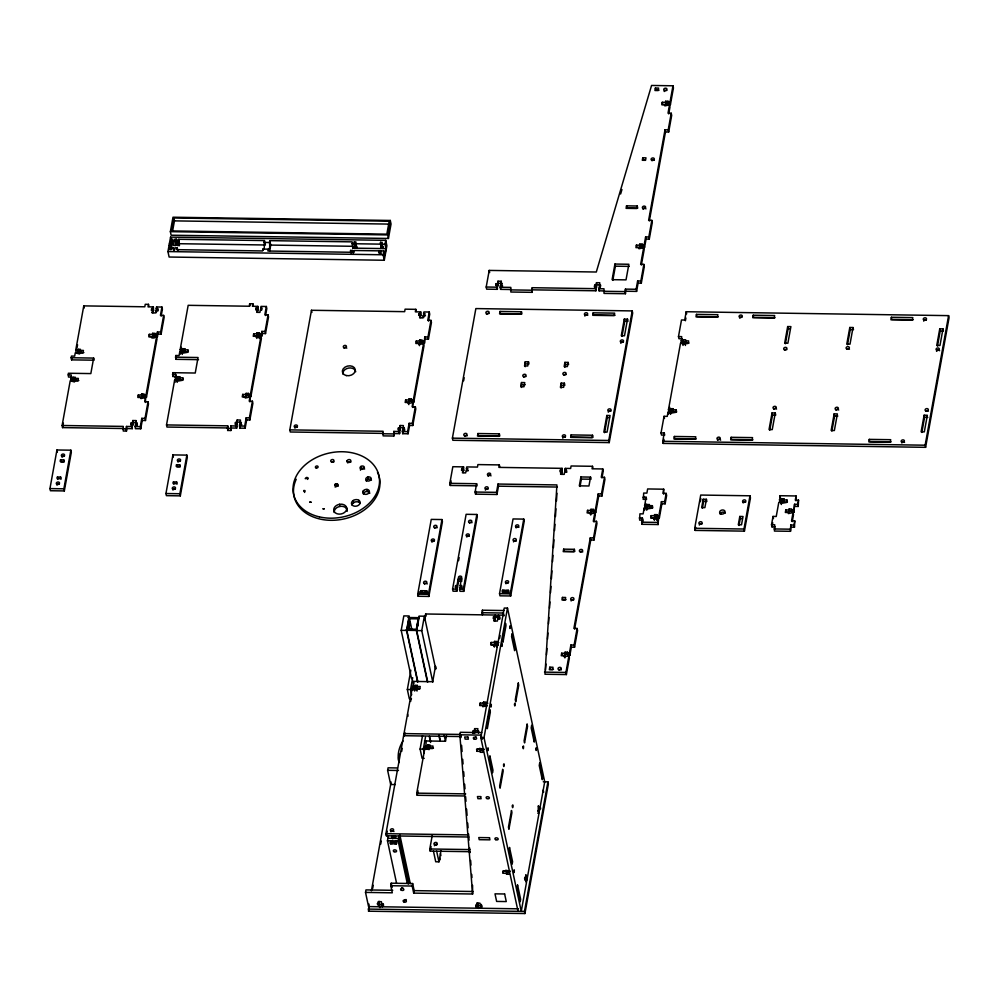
<?xml version="1.0" encoding="UTF-8"?>
<svg xmlns="http://www.w3.org/2000/svg" width="999" height="999" viewBox="0 0 999 999"><rect width="100%" height="100%" fill="white"/><g stroke="black" fill="none" stroke-linecap="round" stroke-linejoin="round"><path stroke-width="1.5" d="M334.253 512.475L334.265 511.188A6.556 4.895 -12.1 0 1 339.897 506.443A6.556 4.895 -12.1 0 1 346.703 508.866L347.128 510.089A6.556 4.895 -12.1 0 1 347.115 511.376M425.611 748.551L425.374 746.653L425.075 749.5M545.516 670.204L545.916 663.985M546.515 654.682L546.928 648.476M547.527 639.16L547.927 632.954M548.526 623.638L548.938 617.432M549.537 608.116L549.937 601.91M550.536 592.594L550.948 586.388M551.448 578.621L551.947 570.866M552.547 561.55L552.959 555.344M553.458 547.577L553.958 539.822M554.557 530.506L554.969 524.3M555.469 516.545L555.968 508.778M556.468 501.023L556.98 493.256M412.762 689.772L412.612 687.1L412.3 689.947M71.716 377.098L68.494 377.048L68.344 373.251L90.834 373.589L93.644 358.079L71.154 357.742L71.453 356.081L74.663 356.131L75.262 352.809L79.57 353.958L79.77 352.872L82.979 352.922L83.429 350.437L80.22 350.387L80.407 349.3L78.059 349.275L78.322 352.472L76.174 352.447L75.712 350.312L83.766 305.881L144.805 306.793L145.255 304.308L148.476 304.345L148.926 306.481M93.644 358.079L94.093 360.202L71.603 359.877L71.903 358.216M49.95 488.598L56.943 449.987L70.867 450.187L71.316 452.322L64.323 490.934L50.412 490.734L49.95 488.598L63.874 488.811L64.323 490.934M123.714 428.521L62.562 427.609L62.113 425.487L70.205 380.781L74.5 381.93L74.7 380.844L77.91 380.894L78.359 378.409L75.15 378.359L75.35 377.272L72.989 377.235L73.252 380.444L71.104 380.419L71.254 374.962L68.044 374.912M62.562 427.609L63.374 423.139M71.104 380.419L71.516 378.196M77.01 347.852L77.56 344.78M73.252 380.444L72.989 377.235M78.322 352.472L78.059 349.275M57.418 476.998L57.118 478.658L60.327 478.708L60.639 477.047L57.418 476.998L57.88 479.12M60.527 459.827L60.227 461.488L63.436 461.538L63.749 459.865L60.527 459.827L60.989 461.95L64.198 462L63.749 459.865M78.821 380.532L75.612 380.482L75.799 379.408L73.451 379.37M83.879 352.56L80.669 352.51L80.869 351.436L78.509 351.398M63.874 488.811L70.867 450.187M126.935 428.571L132.28 428.646L131.831 426.523L126.473 426.448L126.486 431.056L123.264 431.019L123.264 426.398L62.113 425.487M148.476 304.345L148.027 306.843L153.371 306.918L153.534 310.714L152.135 310.689L151.686 308.566L153.072 308.579L153.534 310.714M126.486 431.056L126.473 426.448M151.686 308.566L151.349 310.389L152.747 310.414L153.197 312.537L151.811 312.512M131.069 423.014L131.531 425.137L132.805 425.162L132.355 423.039L131.069 423.014L130.744 424.837L132.13 424.862L132.28 428.646M131.831 426.523L132.13 424.862M132.355 423.039L132.805 420.542L136.014 420.591L136.026 425.212L136.014 420.591M152.747 310.414L152.298 312.899L155.507 312.949L155.956 310.464L157.355 310.477L157.68 308.654L156.294 308.629L156.593 306.968L161.938 307.055L162.4 309.178L161.151 316.096M153.072 308.579L153.371 306.918M132.805 425.162L132.805 420.542M138.299 394.98L138.749 397.103L141.958 397.152L141.508 395.017L138.299 394.98L137.837 397.465L141.059 397.515L140.859 398.589L145.554 397.577L145.504 402.472M149.276 334.34L149.725 336.476L152.934 336.513L152.485 334.39L149.276 334.34L148.814 336.838L152.035 336.888L151.836 337.962L154.196 337.999L154.383 336.913L156.531 336.95L156.98 339.073L146.466 397.215L144.318 397.19L144.056 393.981L141.708 393.943L141.508 395.017M142.245 420.467L145.467 420.517L145.005 418.394L141.796 418.344L142.245 420.467L140.747 428.771L135.389 428.696L135.24 424.912L136.626 424.925L136.963 423.101L135.564 423.077M170.367 231.668L172.989 217.22L390.284 220.454L391.046 224.001L388.436 238.461L171.129 235.215L170.367 231.668L387.674 234.915L388.436 238.461M152.485 334.39L152.685 333.316L155.032 333.341L155.295 336.551L157.442 336.588L157.43 331.968L160.652 332.018L161.101 334.141L157.892 334.091M157.68 308.654L158.142 310.776L156.743 310.764L156.593 306.968M173.814 217.982L171.466 230.931L386.838 234.153L389.185 221.191L173.814 217.982L174.438 220.879L172.615 230.956M169.068 245.379L170.567 237.125L385.726 240.334L386.888 245.791L384.278 260.252L169.118 257.03L167.944 251.573L169.068 245.379L170.454 245.492L171.266 239.173L172.877 239.198L173.489 245.454L175.637 245.492L175.012 239.236L176.623 239.248L177.248 242.208M141.958 397.152L141.708 393.943M152.934 336.513L152.685 333.316M170.142 245.404L169.38 249.55L170.991 249.575L171.328 247.752L173.464 247.789L174.101 250.737M171.141 249.538L172.215 243.606L171.266 239.173M140.747 428.771L140.285 426.648L141.796 418.344M145.554 397.577L144.805 401.735L148.014 401.785L148.476 403.908L145.467 420.517M146.466 397.215L146.004 395.092L156.531 336.95M157.442 336.588L157.43 331.968M161.938 307.055L160.439 315.359L163.649 315.409L164.111 317.532L161.101 334.141M173.464 247.789L173.139 249.613L174.738 249.638L175.075 247.814L177.21 247.839L177.847 250.799M175.637 245.492L175.012 239.236M179.708 243.719L265.384 244.992L264.435 240.572L178.759 239.285L179.383 245.542L177.235 245.517L176.623 239.248M145.005 418.394L148.014 401.785M160.652 332.018L163.649 315.409M177.21 247.839L176.885 249.663L262.562 250.949L262.899 249.076L268.256 249.163A4.371 0.849 -89.1 0 0 269.468 248.676A4.371 0.849 -89.1 0 0 269.455 242.52L269.792 240.647L352.147 241.87L352.772 248.139L354.92 248.164L354.295 241.908L355.906 241.933L356.518 248.189L381.156 248.564L380.532 242.295L382.142 242.32L382.754 248.576L385.976 248.626L384.752 255.357L383.803 250.924L380.594 250.874L380.257 252.71L378.658 252.685L378.983 250.849L354.358 250.487L354.021 252.31L352.41 252.285L352.747 250.462L350.599 250.424L350.274 252.26L267.919 251.024L268.256 249.163M179.383 245.542L178.759 239.285M179.758 376.71L179.558 377.797L182.78 377.847L183.229 379.97L180.02 379.92L179.758 376.71L177.397 376.673L177.66 379.882L175.524 379.857L176.124 376.536L172.914 376.486L172.752 372.689L195.242 373.027L198.052 357.517L175.562 357.18L175.861 355.519L179.071 355.569L179.683 352.247L181.818 352.285L182.28 354.408M172.914 376.486L172.752 372.689M198.514 359.652L176.024 359.315L175.861 355.519M231.343 428.009L236.701 428.084L236.239 425.961L230.881 425.886L230.894 430.507L227.685 430.457L228.134 427.959L166.97 427.048L166.521 424.925L174.613 380.219L176.761 380.244L177.21 382.38M175.524 379.857L175.662 374.4L172.452 374.35M184.827 348.738L184.628 349.825L187.837 349.875L188.299 351.998L185.077 351.948L184.827 348.738L182.467 348.713L182.73 351.91L180.582 351.885L180.132 349.762L188.174 305.319L249.226 306.231L249.675 303.746L252.884 303.796L253.334 305.919M180.582 351.885L181.418 347.29M176.761 380.244L176.561 381.331L182.33 380.332L182.78 377.847M177.66 379.882L177.397 376.673M181.818 352.285L181.618 353.359L187.387 352.36L187.837 349.875M182.73 351.91L182.467 348.713M165.946 493.531L172.939 454.907L186.863 455.119L187.312 457.242L180.32 495.866L166.408 495.654L165.946 493.531L179.87 493.743L180.32 495.866M173.414 481.918L173.114 483.578L176.336 483.628L176.636 481.968L173.414 481.918L173.876 484.053M176.523 464.747L176.224 466.408L179.445 466.458L179.745 464.797L176.523 464.747L176.985 466.883L180.195 466.92L179.745 464.797M179.87 493.743L186.863 455.119M227.685 430.457L227.672 425.836L166.521 424.925M230.894 430.507L230.881 425.886M252.884 303.796L252.435 306.281L257.792 306.368L257.942 310.152L256.556 310.127L256.094 308.004L257.492 308.029L257.942 310.152M263.936 249.35A4.371 0.849 -89.1 0 0 264.098 242.432L264.435 240.572M256.094 308.004L255.769 309.827L257.155 309.852L257.617 311.975M235.477 422.452L235.939 424.575L237.225 424.6L236.763 422.477L235.477 422.452L235.152 424.275L236.538 424.3L236.701 428.084M236.763 422.477L237.213 419.98L240.434 420.03L240.434 424.65L241.833 424.662M257.155 309.852L256.706 312.337L259.915 312.387L260.364 309.902L261.763 309.915L262.088 308.092L260.702 308.067L261.001 306.406L266.358 306.493L266.808 308.616L265.559 315.534M257.492 308.029L257.792 306.368M236.239 425.961L236.538 424.3M237.225 424.6L237.213 419.98M242.707 394.418L243.157 396.541L246.378 396.591L245.916 394.455L242.707 394.418L242.257 396.903L245.467 396.953L245.267 398.027L249.962 397.015L249.925 401.91M253.684 333.778L254.133 335.914L257.355 335.964L256.893 333.828L253.684 333.778L253.234 336.276L256.443 336.326L256.905 338.449M269.668 251.011L270.741 245.08L269.792 240.647M246.666 419.905L249.875 419.955L249.413 417.832L246.204 417.782L246.666 419.905L245.155 428.221L239.797 428.134L239.648 424.35L241.046 424.363L241.371 422.54L239.985 422.515M239.797 428.134L239.648 424.35M245.916 394.455L246.116 393.381L248.464 393.419L248.726 396.628L250.874 396.653L261.401 338.511L260.939 336.388L256.243 337.4L256.443 336.326M256.893 333.828L257.093 332.754L259.44 332.792L259.703 335.989L261.85 336.026L261.838 331.406L265.06 331.456L265.509 333.579L262.3 333.529M246.378 396.591L246.116 393.381M257.355 335.964L257.093 332.754M248.726 396.628L248.464 393.419M259.703 335.989L259.44 332.792M245.155 428.221L244.705 426.086L246.204 417.782M249.962 397.015L249.213 401.173L252.422 401.223L252.884 403.346L249.875 419.955M250.874 396.653L250.412 394.53L260.939 336.388M261.85 336.026L261.838 331.406M266.358 306.493L264.847 314.797L268.069 314.847L268.519 316.97L265.509 333.579M249.413 417.832L252.422 401.223M265.06 331.456L268.069 314.847M383.554 433.391L290.272 431.993L289.81 429.87L311.463 310.277L404.645 311.663L405.094 309.166L415.796 309.328L416.258 311.463M352.772 248.139L353.109 246.303L270.741 245.08M354.92 248.164L354.295 241.908M356.518 248.189L356.855 246.366L355.244 246.341M381.156 248.564L380.532 242.295M382.754 248.576L383.092 246.753L381.481 246.728M384.278 260.252L383.104 254.782L383.803 250.924M385.976 248.626L385.027 244.193L385.726 240.334M387.674 234.915L390.284 220.454M394.255 433.554L399.612 433.628L399.163 431.506L393.806 431.418L393.806 436.039L383.104 435.876L383.092 431.268L289.81 429.87M393.806 436.039L393.806 431.418M415.796 309.328L415.347 311.825L420.704 311.9L420.854 315.696L419.468 315.672L419.006 313.549L420.404 313.561L420.854 315.696M419.006 313.549L418.681 315.372L420.067 315.397L420.529 317.52M398.401 427.997L398.851 430.119L400.137 430.144L399.687 428.009L398.401 427.997L398.064 429.82L399.463 429.845L399.612 433.628M399.687 428.009L400.137 425.524L403.346 425.574L403.346 430.194L403.808 427.697M420.067 315.397L419.617 317.882L422.839 317.932L423.289 315.434L424.675 315.459L425.012 313.636L423.613 313.611L423.913 311.95L429.27 312.025L429.732 314.161L428.471 321.079M420.404 313.561L420.704 311.9M399.163 431.506L399.463 429.845M400.137 430.144L400.137 425.524M405.619 399.95L406.081 402.085L409.29 402.135L408.841 400L405.619 399.95L405.169 402.447L408.379 402.497L408.841 404.62M416.296 340.984L416.758 343.107L419.967 343.156L419.505 341.034L416.296 340.984L415.846 343.481L419.056 343.519L419.518 345.654M409.578 425.449L412.787 425.499L412.337 423.376L409.128 423.326L409.578 425.449L408.079 433.753L402.722 433.678L402.56 429.895L403.958 429.907L404.283 428.084L402.897 428.059M402.722 433.678L402.56 429.895M408.379 402.497L408.191 403.571L412.887 402.56L412.837 407.455M408.841 400L409.028 398.926L411.388 398.963L411.65 402.16L413.786 402.197L424.013 345.716L423.564 343.594L418.868 344.605L419.056 343.519M419.505 341.034L419.705 339.947L422.065 339.985L422.327 343.194L424.463 343.231L424.762 336.95L427.972 337L428.434 339.123L425.212 339.073M409.29 402.135L409.028 398.926M419.967 343.156L419.705 339.947M411.65 402.16L411.388 398.963M422.327 343.194L422.515 342.12L420.167 342.083M408.079 433.753L407.617 431.63L409.128 423.326M412.887 402.56L412.125 406.718L415.347 406.755L415.796 408.891L412.787 425.499M413.786 402.197L413.336 400.075L423.564 343.594M424.463 343.231L424.762 336.95M429.27 312.025L427.772 320.342L430.981 320.379L431.443 322.515L428.434 339.123M412.337 423.376L415.347 406.755M427.972 337L430.981 320.379M411.588 678.796L401.198 630.344L403.821 615.896L409.165 615.971L406.556 630.431L417.594 681.905M409.178 617.357L406.83 630.319L417.882 681.892M409.515 618.743L407.629 629.12L416.308 629.245L418.194 618.868L409.515 618.743L409.965 620.866L408.329 629.957M408.791 629.72L410.202 621.927L411.788 629.345M417.719 594.143L431.256 519.393L441.97 519.555L442.42 521.678L428.883 596.428L418.181 596.266L417.719 594.143L428.434 594.305L428.883 596.428M418.181 596.266L419.006 591.695M378.022 902.809L379.408 902.834L379.27 906.742L368.556 906.58L365.522 892.407L365.971 889.909L392.744 890.309M395.254 784.565L390.659 784.49L387.624 770.316L388.074 767.819L397.39 767.956M420.716 590.684L420.379 592.519L426.373 592.607L426.71 590.771L420.716 590.684L421.166 592.819L427.16 592.907L426.71 590.771M427.447 682.055L416.408 630.569L419.018 616.121L424.375 616.208L435.739 669.205M419.031 617.507L416.683 630.469L427.734 682.03M418.169 623.588L417.707 626.186L417.245 624.063M452.397 438.149L475.861 308.579L632.217 310.914L632.679 313.037L609.215 442.607L452.859 440.272L452.397 438.149L608.766 440.484L609.215 442.607M411.463 698.751L409.315 698.726L407.342 689.51L410.839 670.192M543.281 781.767L547.927 781.842L548.376 783.965L524.925 913.536L368.556 911.2L369.006 904.095M371.416 890.783L391.108 782.005M463.623 380.819L464.173 377.772M368.556 911.2L369.118 908.153M372.702 888.336L373.251 885.289M380.706 844.13L381.256 841.083M411.675 694.817L410.552 689.56L412.699 677.672M432.804 682.142L421.765 630.656L424.375 616.208M428.434 594.305L441.97 519.555M468.793 837.025L386.388 835.801L385.939 833.678L412.075 688.885L414.223 688.923L414.672 691.046M419.617 688.623L417.482 688.586L417.22 685.376L414.86 685.351L415.122 688.548L412.987 688.523L413.424 681.418L413.886 683.541M424.525 620.117L425.636 613.985L495.254 615.034L495.404 618.818L494.006 618.793L493.556 616.67L494.942 616.695L495.404 618.818M449.825 483.329L476.598 483.728L477.047 485.851L450.274 485.452L449.825 483.329L452.834 466.708L463.536 466.87L463.698 470.666L462.3 470.641L461.85 468.519L463.236 468.531L463.698 470.666M386.388 835.801L387.225 831.193M401.66 751.473L402.222 748.401M461.001 736.563L404.433 735.714L404.982 732.742M410.639 701.448L411.176 698.463M450.274 485.452L451.098 480.919M496.153 283.679L496.603 285.801L498.002 285.826L497.539 283.704L496.153 283.679L495.816 285.502L497.215 285.527L497.365 289.323L486.663 289.161L486.201 287.025L489.21 270.417L596.303 272.015L651.56 85.464L672.976 85.789L673.438 87.912L670.429 104.52L668.281 104.495L668.031 101.286L665.671 101.249L665.933 104.458L662.712 104.408L662.262 102.285L665.471 102.323M414.223 688.923L414.023 689.997L419.792 688.998L420.242 686.513L417.02 686.463L417.22 685.376M415.122 688.548L414.86 685.351M396.578 883.303L387.462 840.758L388.361 835.776M379.27 906.742L377.235 903.745L378.633 903.758L379.083 901.273M378.958 905.319L379.408 902.834M396.903 841.37L396.453 843.868L390.447 843.78L390.909 841.283M391.658 838.323L392.108 835.838L392.407 837.249M391.845 843.793L392.295 841.308M392.744 838.81L393.194 836.325M477.797 908.216L477.497 906.792L476.098 906.78L476.548 904.282L477.947 904.307L477.797 908.216L382.48 906.792L382.929 904.295M394.867 838.373L395.317 835.888L395.629 837.299M461.85 468.519L461.513 470.342L462.912 470.367L463.361 472.49M395.055 843.843L395.504 841.358M462.912 470.367L462.462 472.852L465.671 472.902L466.121 470.404L467.52 470.429L467.844 468.606L466.458 468.581L466.758 466.92L477.46 467.082L477.909 464.585L499.338 464.91L499.787 467.033M463.236 468.531L463.536 466.87M497.365 289.323L497.215 285.527M497.539 283.704L497.989 281.206L501.211 281.256L501.66 283.379M498.002 285.826L497.989 281.206M407.292 883.466L398.164 840.921L399.076 835.938L409.165 883.029M365.522 892.407L392.295 892.806L390.771 885.713L391.221 883.216L412.637 883.541L414.16 890.633L413.711 893.118L472.614 894.005L472.577 885.289M511.288 289.523L500.586 289.36L500.424 285.577L501.823 285.602L502.147 283.766L500.761 283.753L501.211 281.256M500.586 289.36L500.424 285.577M424.225 758.316L422.077 758.278L420.104 749.063L422.527 735.689M477.934 433.529L477.485 436.026L498.901 436.338L499.35 433.853L477.934 433.529L478.396 435.651L499.812 435.976L499.35 433.853M500.037 311.438L499.587 313.923L521.003 314.248L521.453 311.763L500.037 311.438L500.499 313.561L521.915 313.886L521.453 311.763M424.163 753.059L423.314 749.113L425.474 737.225M455.581 585.614L455.244 587.437L456.643 587.462L456.793 591.246L453.047 591.196L452.584 589.06L466.121 514.31L476.835 514.473L477.285 516.608L463.748 591.346L460.002 591.296L459.552 589.173L459.852 587.512L461.238 587.524L461.575 585.701L460.177 585.676L461.388 579.033L458.166 578.983L456.968 585.639L457.43 587.762L456.031 587.737L455.581 585.614L456.968 585.639M458.566 560.676L459.115 557.629M464.597 795.978L417.207 795.266L416.745 793.144L424.837 748.438L429.145 749.587L429.345 748.513L432.555 748.551L433.004 746.066L429.795 746.016L429.982 744.942L427.634 744.904L427.897 748.114L425.749 748.076L426.198 740.971M417.207 795.266L418.019 790.796M425.749 748.076L426.148 745.866M426.91 749.412L427.447 746.44M532.704 289.847L595.904 290.784L595.441 288.661L532.255 287.712L532.255 292.332L510.839 292.02L510.839 287.4L500.124 287.237M456.793 591.246L456.643 587.462M427.897 748.114L427.634 744.904M457.43 587.762L458.628 581.118L458.166 578.983M561.675 653.221L562.125 655.344L565.347 655.394L564.885 653.271L561.675 653.221L561.226 655.706L564.435 655.756L564.235 656.842L568.931 655.831L569.393 657.954L566.383 674.562L544.967 674.238L556.918 484.927L498.014 484.04L498.476 486.176L496.965 494.48L475.549 494.155L475.099 492.032L476.598 483.728M475.549 494.155L476.048 491.383M433.466 748.189L430.244 748.139L430.444 747.065L428.084 747.027M461.575 585.701L462.025 587.824L460.639 587.812L461.113 585.152M463.748 591.346L463.299 589.223L476.835 514.473M413.711 893.118L412.187 886.038L412.637 883.541M446.491 735.614L445.479 741.258L424.475 740.946M470.267 851.697L430.232 851.098L429.782 848.975L432.242 835.376M499.338 464.91L498.888 467.395L562.075 468.344L562.225 472.127L560.839 472.115L560.377 469.98L561.775 470.005L562.225 472.127M430.232 851.098L431.056 846.565M532.255 292.332L532.255 287.712M496.965 494.48L496.515 492.345L498.014 484.04M521.528 382.542L520.779 386.7L523.988 386.75L524.737 382.592L521.528 382.542L521.478 387.437M525.287 361.788L524.537 365.934L527.747 365.984L528.496 361.825L525.287 361.788L525.249 366.683M472.614 894.005L459.84 734.802L460.289 732.304L481.705 732.629M482.392 610.214L482.392 614.835L482.392 610.214L503.808 610.539M460.289 736.925L460.739 734.44L460.989 737.549M433.454 851.148L435.726 861.775L438.948 861.825L440.971 850.611M493.556 616.67L493.219 618.493L494.617 618.518L495.067 620.641L493.681 620.629M472.614 732.954L472.939 731.118L474.225 731.143L474.687 733.266L474.675 728.646L477.897 728.696L477.435 731.193L478.833 731.206L478.496 733.041M474.225 731.143L474.675 728.646M494.617 618.518L494.168 621.016L497.377 621.053L497.827 618.568L499.225 618.593L499.55 616.758L498.164 616.745L498.464 615.084L503.821 615.159M494.942 616.695L495.254 615.034M499.525 593.693L513.049 518.943L523.763 519.105L524.213 521.228L510.689 595.978L499.975 595.829L499.525 593.693L510.227 593.856L510.689 595.978M480.169 703.084L480.619 705.207L483.841 705.257L483.379 703.134L480.169 703.084L479.72 705.569L482.929 705.619L482.729 706.705L487.425 705.694M491.146 642.457L491.595 644.58L494.817 644.63L494.355 642.494L491.146 642.457L490.696 644.942L493.906 644.992L494.355 647.115M502.509 590.247L502.172 592.07L508.179 592.157L508.503 590.334L502.509 590.247L502.959 592.37L508.966 592.457L508.503 590.334M483.379 703.134L483.578 702.047L485.926 702.085L486.188 705.294L486.388 704.208L484.028 704.183L483.578 702.047M493.906 644.992L493.706 646.066L498.401 645.054M494.355 642.494L494.555 641.42L496.903 641.458L497.165 644.667L497.365 643.581L495.005 643.543L494.555 641.42M499.55 616.758L500.012 618.893L498.613 618.868L498.464 615.084M483.841 705.257L484.028 704.183M494.817 644.63L495.005 643.543M480.457 752.284L480.257 751.36L477.035 751.31L477.497 748.825L480.706 748.875L480.457 752.284L482.804 752.322L483.066 748.9M518.044 911.313L480.806 737.612L504.258 608.054L507.48 608.091L544.717 781.792L539.448 810.863L538.361 805.756L538.161 811.463L538.998 813.361L526.972 879.794L524.825 879.769M499.575 638.561L500.124 635.539M480.257 751.36L480.706 748.875M526.972 879.794L525.874 874.699L525.686 880.394L526.523 882.292L521.253 911.363L484.016 737.662L507.48 608.091M510.227 593.856L523.763 519.105M561.151 383.141L560.402 387.287L563.611 387.337L564.373 383.191L561.151 383.141L561.113 388.037M564.91 362.375L564.16 366.533L567.37 366.571L568.131 362.425L564.91 362.375L564.872 367.27M476.098 906.78L475.761 905.219L477.16 905.231L477.609 902.746M477.497 906.792L477.947 904.307M518.493 908.815L481.006 908.266L481.156 904.357M560.377 469.98L560.052 471.815L561.438 471.828L561.9 473.963L560.501 473.938M594.68 285.152L595.142 287.275L596.528 287.3L596.078 285.177L594.68 285.152L594.355 286.975L595.741 287L595.904 290.784M561.438 471.828L560.988 474.325L564.198 474.375L564.647 471.878L566.046 471.903L566.371 470.079L564.984 470.054L565.284 468.394L570.641 468.469L571.091 465.984L592.507 466.296L592.969 468.431M561.775 470.005L562.075 468.344M595.441 288.661L595.741 287M596.078 285.177L596.528 282.68L599.737 282.729L599.737 287.35M596.528 287.3L596.528 282.68M571.116 434.915L570.654 437.412L592.082 437.737L592.532 435.239L571.116 434.915L571.565 437.05L592.981 437.362L592.532 435.239M593.219 312.824L592.769 315.322L614.185 315.647L614.635 313.149L593.219 312.824L593.668 314.96L615.084 315.272M604.47 290.921L599.113 290.834L598.95 287.05L600.349 287.075L600.674 285.239L599.288 285.227M599.113 290.834L599.412 289.173M625.886 291.233L636.6 291.396L636.138 289.273L625.424 289.111L625.436 293.731L604.02 293.406L604.008 288.786L598.651 288.711M506.593 874.225L506.393 873.301L503.184 873.251L503.633 870.766L506.843 870.816L506.593 874.225L508.953 874.262L509.203 870.853L509.403 871.765L507.042 871.74M614.934 264.048L612.1 279.67L626.023 279.87L628.858 264.26L614.934 264.048L615.384 266.184L612.812 280.369M563.661 549.15L563.211 551.635L573.913 551.798L574.363 549.313L563.661 549.15L564.11 551.273L574.825 551.436L574.363 549.313M626.548 205.844L626.098 208.341L636.8 208.504L637.25 206.006L626.548 205.844L626.997 207.979L637.712 208.129L637.25 206.006M506.393 873.301L506.843 870.816M580.918 476.96L579.308 485.839L588.948 485.989L590.559 477.097L580.918 476.96L581.368 479.083L580.032 486.488M549.8 667.195L549.35 669.692L552.559 669.742L553.009 667.245L549.8 667.195L550.262 669.33L553.471 669.38M562.437 597.427L561.975 599.924L565.197 599.974L565.646 597.477L562.437 597.427L562.887 599.562L566.096 599.612M642.757 157.792L642.307 160.277L645.529 160.327L645.978 157.83L642.757 157.792L643.219 159.915L645.354 159.94M655.394 88.024L654.944 90.509L658.154 90.559L658.603 88.074L655.394 88.024L655.844 90.147L659.065 90.197M592.507 466.296L592.057 468.793L602.772 468.956L603.221 471.078L601.972 477.997M625.436 293.731L625.424 289.111M587.537 510.364L587.999 512.487L591.208 512.537L590.746 510.414L587.537 510.364L587.087 512.862L590.297 512.899L590.759 515.034M636.4 245.13L636.85 247.265L640.072 247.315L639.61 245.18L636.4 245.13L635.951 247.627L639.16 247.677L638.96 248.751L643.656 247.74L644.118 249.862L641.383 264.972M662.262 102.285L661.813 104.77L665.022 104.82L664.822 105.894L669.517 104.883L669.979 107.018L668.718 113.936M606.843 415.472L603.846 432.08L607.055 432.13L610.064 415.509L606.843 415.472L607.305 417.594L604.57 432.692M624.288 319.118L621.278 335.739L624.5 335.776L627.509 319.168L624.288 319.118L624.75 321.253L622.015 336.351M564.885 653.271L565.084 652.185L567.444 652.222L567.694 655.431L569.842 655.456L571.341 647.152L570.891 645.029L574.1 645.079L574.562 647.202L571.341 647.152M590.297 512.899L590.109 513.986L594.792 512.974L595.254 515.097L594.005 522.015M590.746 510.414L590.946 509.328L593.306 509.365L593.568 512.574L595.704 512.612L598.713 495.991L598.251 493.868L601.473 493.918L601.922 496.041L598.713 495.991M565.347 655.394L565.084 652.185M591.208 512.537L590.946 509.328M639.61 245.18L639.81 244.106L642.157 244.143L642.419 247.34L644.567 247.377L646.066 239.073L645.616 236.95L648.826 236.988L649.275 239.123L646.066 239.073M640.072 247.315L639.81 244.106M665.933 104.458L665.671 101.249M567.694 655.431L567.444 652.222M593.568 512.574L593.306 509.365M642.419 247.34L642.157 244.143M668.281 104.495L668.031 101.286M566.383 674.562L565.921 672.439L568.931 655.831M569.842 655.456L569.38 653.334L570.891 645.029M590.284 537.887L590.746 540.009L593.955 540.059L593.506 537.937L590.284 537.887L573.901 628.421L577.11 628.471L577.572 630.594L574.562 647.202M594.792 512.974L593.294 521.278L596.503 521.328L596.965 523.451L593.955 540.059M595.704 512.612L595.254 510.477L598.251 493.868M602.772 468.956L601.261 477.26L604.482 477.31L604.932 479.433L601.922 496.041M574.625 629.008L590.746 540.009M608.766 440.484L632.217 310.914M636.138 289.273L637.637 280.969L640.859 281.006L641.308 283.142L638.099 283.092L637.637 280.969M643.656 247.74L640.646 264.348L643.868 264.398L644.318 266.533L641.308 283.142M644.567 247.377L644.105 245.255L645.616 236.95M665.009 129.808L665.471 131.93L668.681 131.98L668.219 129.858L665.009 129.808L648.626 220.329L651.835 220.379L652.285 222.502L649.275 239.123M669.517 104.883L668.019 113.187L671.228 113.237L671.69 115.372L668.681 131.98M670.429 104.52L669.967 102.398L672.976 85.789M636.6 291.396L638.099 283.092M649.35 220.929L665.471 131.93M524.925 913.536L524.463 911.413L547.927 781.842M574.1 645.079L577.11 628.471M593.506 537.937L596.503 521.328M601.473 493.918L604.482 477.31M640.859 281.006L643.868 264.398M648.826 236.988L651.835 220.379M668.219 129.858L671.228 113.237M651.186 515.659L651.635 517.782L654.857 517.832L654.395 515.709L651.186 515.659L650.736 518.144L653.945 518.194L653.746 519.28L658.441 518.256L658.141 524.537L642.082 524.3L642.832 520.154L639.622 520.104L639.922 513.823L643.131 513.873L644.18 508.054L646.328 508.091L646.778 510.214M645.516 499.375L643.381 499.338L643.681 493.056L646.89 493.106L647.639 488.948L663.711 489.198L663.661 494.093M643.381 499.338L643.88 496.565M642.082 524.3L642.382 518.019L639.16 517.969M649.325 504.557L649.125 505.631L652.347 505.681L652.797 507.804L649.587 507.754L649.325 504.557L646.965 504.52L647.227 507.717L645.092 507.692L644.63 505.569L646.141 497.265L642.919 497.215M645.092 507.692L645.841 503.533M646.328 508.091L646.128 509.165L651.897 508.166L652.347 505.681M647.227 507.717L646.965 504.52M661.038 432.929L664.248 432.979L664.71 435.102L661.488 435.064L661.038 432.929L664.048 416.321L667.257 416.371L668.006 412.212L670.154 412.25L670.604 414.373M682.155 338.761L678.933 338.711L678.483 336.588L681.493 319.98L684.702 320.03L686.201 311.725L948.588 315.634L949.05 317.769L925.598 447.327L663.199 443.406L662.749 441.283L664.248 432.979M673.151 408.716L672.964 409.79L676.173 409.84L676.623 411.963L673.413 411.913L673.151 408.716L670.804 408.678L671.053 411.888L668.918 411.85L668.456 409.727L680.494 343.281L682.629 343.306L683.091 345.442M689.11 343.032L685.901 342.982L685.639 339.772L683.279 339.735L683.541 342.944L681.393 342.919L681.693 336.638L678.483 336.588M663.199 443.406L663.96 439.26M668.918 411.85L669.742 407.317M681.393 342.919L681.892 340.147M685.401 320.766L685.913 317.994M670.154 412.25L669.954 413.324L675.724 412.337L676.173 409.84M671.053 411.888L670.804 408.678M682.629 343.306L682.442 344.393L688.199 343.394L688.648 340.909L685.439 340.859M683.541 342.944L683.279 339.735M654.395 515.709L654.595 514.622L656.942 514.66L657.205 517.869L659.352 517.894L661.9 503.783L661.45 501.648L664.66 501.698L665.122 503.821L661.9 503.783M685.901 342.982L686.088 341.908L683.741 341.87M654.857 517.832L654.595 514.622M657.205 517.869L656.942 514.66M658.141 524.537L658.441 518.256M659.352 517.894L658.89 515.771L661.45 501.648M663.711 489.198L662.949 493.344L666.171 493.394L666.62 495.516L665.122 503.821M674.362 436.463L673.913 438.948L695.329 439.273L695.779 436.788L674.362 436.463L674.812 438.586L696.241 438.911M696.465 314.373L696.016 316.858L717.432 317.183L717.881 314.685L696.465 314.373L696.915 316.496L718.343 316.82M664.66 501.698L666.171 493.394M694.705 528.284L700.724 495.054L749.987 495.791L750.449 497.927L744.43 531.143L695.167 530.407L694.705 528.284L743.968 529.02L744.43 531.143M695.167 530.407L695.704 527.385M700.361 501.71L700.898 498.701M703.184 499.263L701.685 507.567L704.894 507.617L706.393 499.3L703.184 499.263L703.633 501.386L702.384 508.304M731.118 437.312L730.669 439.797L752.085 440.122L752.534 437.624L731.118 437.312L731.58 439.435L752.996 439.76M753.221 315.222L752.771 317.707L774.188 318.032L774.65 315.534L753.221 315.222L753.683 317.345L775.099 317.67M739.797 516.458L738.298 524.762L741.508 524.812L743.019 516.508L739.797 516.458L740.259 518.593L739.01 525.511M743.968 529.02L749.987 495.791M772.04 412.937L769.043 429.545L772.252 429.595L775.261 412.987L772.04 412.937L772.502 415.06L769.767 430.169M787.687 326.561L784.677 343.169L787.886 343.219L790.896 326.611L787.687 326.561L788.136 328.683L785.401 343.793M775.187 526.923L771.977 526.873L771.515 524.737L773.026 516.433L776.235 516.483L778.795 502.36L780.931 502.397L781.393 504.52M771.977 526.873L772.726 522.714M791.258 527.16L794.467 527.21L794.005 525.074L790.796 525.024L790.496 531.306L774.437 531.068L774.737 524.787L771.515 524.737M786.338 502.097L784.203 502.072L783.94 498.863L781.58 498.826L781.842 502.035L779.695 501.998L779.994 495.716L796.066 495.966L796.016 500.861M780.931 502.397L780.743 503.471L786.5 502.485L786.95 499.987L783.74 499.937L783.94 498.863M781.842 502.035L781.58 498.826M785.788 509.965L786.25 512.087L789.46 512.137L789.01 510.014L785.788 509.965L785.339 512.462L788.561 512.499L788.361 513.586L793.056 512.574L793.506 514.697L792.257 521.615M789.01 510.014L789.198 508.928L791.558 508.966L791.82 512.175L793.955 512.212L794.555 504.27L797.764 504.32L798.226 506.443L795.017 506.393M789.46 512.137L789.198 508.928M791.82 512.175L792.02 511.101L789.66 511.063M790.496 531.306L790.796 525.024M793.056 512.574L791.545 520.879L794.767 520.929L794.467 527.21M793.955 512.212L794.555 504.27M796.066 495.966L795.304 500.112L798.526 500.162L798.226 506.443M794.005 525.074L794.767 520.929M797.764 504.32L798.526 500.162M834.165 413.861L831.156 430.482L834.365 430.519L837.374 413.911L834.165 413.861L834.615 415.996L831.88 431.093M849.799 327.485L846.79 344.093L850.012 344.143L853.009 327.535L849.799 327.485L850.261 329.62L847.527 344.717M869.28 439.373L868.83 441.87L890.246 442.182L890.696 439.697L869.28 439.373L869.729 441.496L891.158 441.82M891.383 317.282L890.933 319.78L912.349 320.092L912.799 317.607L891.383 317.282L891.832 319.405L913.261 319.73M924.125 415.209L921.115 431.818L924.325 431.868L927.334 415.259L924.125 415.209L924.574 417.332L921.852 432.442M939.759 328.833L936.75 345.442L939.972 345.492L942.981 328.883L939.759 328.833L940.221 330.956L937.487 346.054M925.598 447.327L925.136 445.204L948.588 315.634M620.629 193.993L621.952 189.535M335.127 487.062L337.724 486.026M335.302 484.065C333.341 485.452 336.476 487.175 337.55 485.601C339.26 483.104 332.967 483.041 335.751 486.188M304.083 490.334C302.347 493.444 306.593 487.974 304.533 492.457M667.832 102.36L669.967 102.398M666.121 103.372L668.481 103.409M174.438 220.879L389.81 224.101M641.97 245.217L644.105 245.255M640.259 246.229L642.619 246.266M172.54 241.021L174.688 241.059M176.286 241.084L178.434 241.109M264.098 242.432L269.455 242.52M351.823 243.706L353.958 243.731M355.569 243.756L380.207 244.131M381.805 244.156L385.027 244.193M169.443 243.319L170.517 243.331M175.961 243.656L177.572 243.681M167.944 251.573L383.104 254.782M615.384 266.184L629.308 266.383M498.451 283.341L500.586 283.366M596.977 284.802L600.199 284.852M502.609 285.901L501.211 285.876L500.761 283.753M486.201 287.025L496.915 287.188M510.389 289.885L531.805 290.209M603.558 291.283L624.974 291.596M425.462 315.759L424.076 315.734L423.613 313.611M624.75 321.253L627.959 321.303L627.509 319.168M788.136 328.683L790.284 328.721M850.261 329.62L853.471 329.658L853.009 327.535M940.221 330.956L943.431 331.006L942.981 328.883M259.253 333.866L261.388 333.903M680.943 340.784L683.079 340.821M257.542 334.877L259.902 334.915M154.845 334.428L156.98 334.453M153.134 335.439L155.494 335.477M421.865 341.071L424.013 341.096M180.132 349.762L182.268 349.787M182.917 350.836L185.277 350.874M75.712 350.312L77.86 350.349M525.749 363.911L528.958 363.961L528.496 361.825M565.372 364.498L567.507 364.535M175.062 377.722L177.21 377.759M177.859 378.808L180.22 378.846M521.99 384.677L525.199 384.715M561.613 385.264L564.822 385.314L564.373 383.191M70.654 378.284L72.79 378.321M248.276 394.493L250.412 394.53M246.566 395.504L248.926 395.542M143.868 395.055L146.004 395.092M142.158 396.066L144.518 396.103M411.188 400.037L413.336 400.075M409.49 401.049L411.838 401.086M668.456 409.727L670.604 409.752M671.253 410.801L673.613 410.839M772.502 415.06L775.711 415.109L775.261 412.987M834.615 415.996L837.836 416.034M924.574 417.332L927.796 417.382M607.305 417.594L609.452 417.619M237.675 422.102L239.81 422.14M133.267 422.664L136.476 422.714M400.587 427.647L402.734 427.684M239.348 426.011L244.705 426.086M235.602 426.411L237 426.423M134.94 426.573L140.285 426.648M227.223 428.321L230.432 428.371M402.26 431.556L407.617 431.63M398.526 431.943L399.912 431.968M122.815 428.883L126.024 428.933M382.642 433.753L393.356 433.916M662.749 441.283L925.136 445.204M468.306 470.729L466.908 470.704L466.458 468.581M581.368 479.083L591.008 479.22L590.559 477.097M498.476 486.176L557.38 487.05M475.099 492.032L496.515 492.345M779.245 499.875L781.38 499.9M782.042 500.949L784.39 500.986M703.633 501.386L706.855 501.436L706.393 499.3M644.63 505.569L646.778 505.594M647.427 506.643L649.787 506.68M791.358 510.052L793.506 510.077M593.106 510.452L595.254 510.477M591.408 511.463L593.756 511.5M656.755 515.734L658.89 515.771M655.044 516.745L657.404 516.783M740.259 518.593L742.394 518.618M641.62 522.177L657.692 522.415M773.975 528.946L790.047 529.183M458.628 581.118L461.838 581.168L461.388 579.033M452.584 589.06L456.331 589.123M459.552 589.173L463.299 589.223M455.706 589.56L457.092 589.585M481.943 612.712L503.359 613.036L503.971 615.871M407.854 617.507L418.731 617.669M405.544 630.294L416.408 630.456M401.198 630.344L406.556 630.431M416.408 630.569L421.765 630.656M496.715 642.532L498.851 642.569M567.245 653.296L569.38 653.334M565.534 654.32L567.894 654.345M544.505 672.115L565.921 672.439M413.211 681.405L432.704 681.705L435.514 666.183L435.976 668.319M412.525 686.4L414.672 686.425M415.322 687.474L417.682 687.512M407.342 689.51L410.552 689.56M485.739 703.159L487.874 703.196M475.137 730.781L478.346 730.818M460.551 734.44L403.983 733.591L404.433 735.714M459.84 734.802L481.256 735.127L482.167 739.372M480.806 737.612L484.016 737.662M425.299 745.953L427.435 745.978M484.29 749.3L479.595 748.313L479.795 749.238L476.585 749.188L477.035 751.31M480.906 749.787L483.254 749.824M420.104 749.063L423.314 749.113M387.624 770.316L398.489 770.479M416.745 793.144L465.671 793.88M385.939 833.678L468.344 834.902M392.52 837.249L395.517 837.299M387.912 838.273L398.613 838.436L408.391 884.003M387.462 840.758L398.164 840.921M434.652 844.505L436.8 844.53M429.782 848.975L469.805 849.575M510.439 871.24L505.744 870.254L505.944 871.178L502.722 871.128L503.184 873.251M524.725 877.272L526.86 877.297M524.525 878.346L526.66 878.383M390.771 885.713L412.187 886.038M414.16 890.633L473.064 891.508M480.706 906.842L482.092 906.867L481.768 905.306L480.369 905.281L479.92 903.158L476.698 903.108L477.16 905.231M368.107 909.078L524.463 911.413M306.955 477.285C301.386 481.006 311.213 475.624 307.417 479.42M786.95 499.987L787.412 502.11M783.74 499.937L784.203 502.072M779.994 495.716L780.456 497.852M773.026 516.433L773.476 518.568M686.201 311.725L686.663 313.848M684.989 343.344L685.439 345.479M672.964 409.79L673.413 411.913M668.006 412.212L668.468 414.348M664.048 416.321L664.497 418.444M656.306 518.231L656.755 520.354M653.945 518.194L654.395 520.317M649.125 505.631L649.587 507.754M646.141 497.265L646.59 499.388M644.18 508.054L644.642 510.177M642.382 518.019L642.832 520.154M568.131 362.425L568.581 364.548M566.371 470.079L566.833 472.202M565.284 468.394L565.434 472.177L564.984 470.054M489.21 270.417L489.66 272.54M564.435 655.756L564.897 657.891M507.117 590.309L507.567 592.444M503.896 590.259L504.358 592.395M543.206 790.097L543.668 792.232M540.197 806.705L540.659 808.84M498.164 616.745L498.613 618.868M496.266 645.029L496.715 647.152M423.289 315.434L423.738 317.57M460.177 585.676L460.639 587.812M380.594 250.874L381.231 253.833M378.983 250.849L379.62 253.808M472.939 731.118L473.401 733.254M404.283 428.084L404.745 430.207M352.747 250.462L353.384 253.421M425.312 590.759L425.774 592.882M350.599 250.424L351.236 253.384M422.102 590.709L422.565 592.832M425.636 613.985L426.086 616.121M444.155 735.139L445.454 741.196M439.11 735.114L440.097 739.672M438.811 735.052L440.109 741.108M408.579 623.925L409.028 626.061M409.253 627.122L409.89 630.082M429.582 736.488L430.569 741.046M429.283 736.425L430.581 742.482M417.02 686.463L417.482 688.586M429.795 746.016L430.244 748.139M416.571 688.948L417.033 691.083M367.807 477.06L368.256 479.183M366.995 489.435L367.457 491.558M360.676 466.658L361.139 468.781M363.174 491.183L363.624 493.319M440.447 853.521L440.909 855.656M439.697 857.679L440.147 859.802M407.592 714.073L408.042 716.196M436.663 851.198L438.948 861.825M358.866 500.349L359.315 502.472M347.14 460.801L347.627 462.824A1.911 1.424 -12.1 0 1 350.05 461.725L350.487 461.863A1.911 1.424 -12.1 0 1 350.849 462.075M353.196 500.524A4.371 3.272 -12.1 0 0 351.798 504.52L352.347 505.219A4.371 3.272 -12.1 0 0 358.404 505.319A4.371 3.272 -12.1 0 0 359.253 500.611L358.466 500.074A4.371 3.272 -12.1 0 0 353.196 500.524L353.658 502.647M311.463 310.277L311.925 312.4M346.466 507.355L346.915 509.478M337.575 484.103L338.024 486.226M336.913 483.766L337.362 485.889M336.076 483.753L336.538 485.876M339.435 504.32A6.556 4.895 -12.1 0 1 346.253 506.743L346.678 507.954A6.556 4.895 -12.1 0 1 341.021 513.998A6.556 4.895 -12.1 0 1 333.791 510.352L333.803 509.053A6.556 4.895 -12.1 0 1 339.435 504.32L339.897 506.443M333.803 509.702L334.253 511.825M399.85 834.964L410.264 883.578M396.453 843.868L396.116 842.307L390.122 842.219L390.447 843.78M391.221 883.216L392.132 887.474M260.702 308.067L261.151 310.202M382.48 906.792L382.18 905.369L383.566 905.394L383.229 903.833L381.843 903.808L381.381 901.685L378.171 901.635L378.633 903.758M258.803 336.363L259.253 338.486M249.675 303.746L250.125 305.869M227.672 425.836L228.134 427.959M170.567 237.125L171.154 239.847M184.628 349.825L185.077 351.948M179.683 352.247L180.132 354.37M175.562 357.18L176.024 359.315M179.558 377.797L180.02 379.92M175.662 374.4L176.124 376.536M174.613 380.219L175.075 382.342M156.294 308.629L156.743 310.764M155.956 310.464L156.418 312.587M172.939 454.907L173.389 457.043M176.636 481.968L177.085 484.103M136.963 423.101L137.412 425.224M83.766 305.881L84.216 308.004M80.22 350.387L80.669 352.51M71.154 357.742L71.603 359.877M75.15 378.359L75.612 380.482M56.943 449.987L57.393 452.11M60.639 477.047L61.089 479.17M461.6 745.329L462.087 751.548M462.699 759.315L463.061 763.985M463.673 771.765L464.036 776.423M464.647 784.203L465.01 788.873M465.621 796.64L465.984 801.31M466.595 809.09L467.082 815.309M467.694 823.076L468.069 827.746M468.556 833.965L469.043 840.184M469.655 847.964L470.017 852.634M470.629 860.401L470.991 865.072M471.728 874.4L471.965 877.509M263.286 250.05A4.371 0.849 -89.1 0 1 262.899 249.076M466.683 536.938A1.636 1.224 -12.1 0 1 469.168 536.213M469.38 522.939A1.636 1.224 -12.1 0 1 471.953 522.714M459.253 578.833A1.636 1.224 -12.1 0 1 462.038 578.871M431.818 542.02A1.636 1.224 -12.1 0 1 433.941 541.158M434.515 528.009A1.636 1.224 -12.1 0 1 437.087 527.797M424.388 583.916A1.636 1.224 -12.1 0 1 427.172 583.953M513.498 541.895A1.636 1.224 -12.1 0 1 516.396 541.058M516.096 527.872A1.636 1.224 -12.1 0 1 518.881 527.347M505.969 583.766A1.636 1.224 -12.1 0 1 508.104 582.917M720.129 514.123A2.735 2.035 -12.1 0 1 722.477 512.15A2.735 2.035 -12.1 0 1 725.311 513.161M699.35 525.062A1.636 1.224 -12.1 0 1 701.96 524.013M743.156 502.897A1.636 1.224 -12.1 0 1 745.641 502.185M377.497 472.302A43.681 32.667 -12.1 0 1 336.363 520.104A43.681 32.667 -12.1 0 1 296.216 479.27M366.258 481.068A2.735 2.035 -12.1 0 1 367.919 479.283L368.606 479.083A2.735 2.035 -12.1 0 1 371.441 480.094M351.973 504.982A4.371 3.272 -12.1 0 1 358.916 502.197L359.715 502.747A4.371 3.272 -12.1 0 1 360.264 503.446M363.374 494.055A3.272 2.448 -12.1 0 1 363.561 493.406L363.961 492.807A3.272 2.448 -12.1 0 1 366.92 491.508L367.744 491.583A3.272 2.448 -12.1 0 1 369.792 493.306M360.489 470.204A2.185 1.636 -12.1 0 1 360.939 468.956L361.338 468.618A2.185 1.636 -12.1 0 1 364.647 469.006M331.631 462.125A1.636 1.224 -12.1 0 1 333.928 461.925M926.185 411.064A1.636 1.224 -12.1 0 1 928.458 411.101M936.538 351.311A1.636 1.224 -12.1 0 1 939.647 350.724M901.747 442.907A1.636 1.224 -12.1 0 1 904.545 442.382M717.544 440.147A1.636 1.224 -12.1 0 1 720.641 440.197M739.647 318.057A1.636 1.224 -12.1 0 1 741.77 317.207M923.738 321.141A1.636 1.224 -12.1 0 1 926.348 320.092M835.926 409.977A1.636 1.224 -12.1 0 1 838.71 410.015M847.202 349.088A1.636 1.224 -12.1 0 1 849.475 349.126M773.8 409.041A1.636 1.224 -12.1 0 1 776.585 409.091M784.477 350.075A1.636 1.224 -12.1 0 1 786.762 349.65M177.922 461.988A1.636 1.224 -12.1 0 1 180.419 461.263M172.864 489.96A1.636 1.224 -12.1 0 1 175.349 489.235M61.926 457.055A1.636 1.224 -12.1 0 1 64.423 456.343M56.868 485.027A1.636 1.224 -12.1 0 1 59.353 484.303M342.844 374.113A6.556 4.895 -12.1 0 1 348.501 368.082A6.556 4.895 -12.1 0 1 355.731 371.715M344.093 348.102A1.586 1.186 -12.1 0 1 346.778 348.139M294.805 427.997A1.636 1.224 -12.1 0 1 297.302 427.272M642.956 209.141A1.636 1.224 -12.1 0 1 645.953 208.878M651.885 160.664A1.636 1.224 -12.1 0 1 654.17 160.24M664.185 91.521A1.636 1.224 -12.1 0 1 666.795 90.484M486.463 314.285A1.636 1.224 -12.1 0 1 488.948 313.561M584.877 316.071A1.636 1.224 -12.1 0 1 587.774 315.234M620.766 343.256A1.636 1.224 -12.1 0 1 623.364 342.22M608.279 412.2A1.636 1.224 -12.1 0 1 610.889 411.151M562.774 438.161A1.636 1.224 -12.1 0 1 565.384 437.125M464.572 436.076A1.636 1.224 -12.1 0 1 467.145 435.851M523.588 376.998A1.636 1.224 -12.1 0 1 525.874 376.573M563.673 375.1A1.636 1.224 -12.1 0 1 565.946 374.675M485.402 490.134A1.636 1.224 -12.1 0 1 488.012 489.098M487.999 476.111A1.636 1.224 -12.1 0 1 490.996 475.861M559.128 669.829A1.636 1.224 -12.1 0 1 561.388 669.854M571.116 600.948A1.636 1.224 -12.1 0 1 573.713 599.887M580.469 551.885A1.636 1.224 -12.1 0 1 582.742 551.923M402.922 887.986A1.636 1.036 10.3 0 1 401.723 887.661M406.206 899.562A1.636 1.036 10.3 0 1 405.007 899.649M434.428 845.753A1.636 1.224 -12.1 0 1 437.038 844.704M398.976 762.637A43.681 32.667 -12.1 0 1 399.076 754.02M398.526 760.514A43.681 32.667 -12.1 0 1 402.997 740.958M390.934 831.792A1.636 1.224 -12.1 0 1 393.931 831.543M476.061 736.75A1.636 1.036 10.3 0 1 475.661 736.775M478.808 908.478A1.636 1.224 -12.1 0 1 481.081 908.054M379.945 907.616A1.636 1.224 -12.1 0 1 382.555 906.58M537.849 810.838A1.636 1.224 -12.1 0 1 537.812 813.298M524.937 879.807A1.636 1.224 -12.1 0 1 526.111 881.917M481.118 907.342A1.636 1.224 -12.1 0 1 478.746 908.116A1.636 1.224 -12.1 0 1 478.446 906.255A1.636 1.224 -12.1 0 1 480.919 906.13M487.649 748.875C487.974 754.395 488.636 744.705 487.649 748.875M490.784 705.257C491.071 710.751 491.82 701.161 490.784 705.257M501.76 644.63C502.085 650.149 502.734 640.471 501.76 644.63M503.546 764.809C503.846 770.291 504.57 760.763 503.546 764.809M509.752 626.773C510.052 632.255 510.776 622.739 509.752 626.773M514.522 704.183C514.822 709.677 515.559 700.087 514.522 704.183M512.362 805.931C512.662 811.425 513.399 801.835 512.362 805.931M513.798 870.816C514.098 876.285 514.81 866.77 513.798 870.816M523.039 746.965C523.339 752.434 524.063 742.919 523.039 746.965M535.901 748.726C536.226 754.257 536.875 744.567 535.901 748.726M309.74 502.172L311.014 502.185L309.74 502.172M323.077 508.841L324.138 508.853L323.077 508.841M489.885 709.889L486.875 726.498L487.337 728.633L490.347 712.012L489.885 709.889M505.531 623.513L502.522 640.122L502.972 642.245L505.981 625.636L505.531 623.513M489.935 756.081L489.485 758.566L492.519 772.751L492.982 770.254L489.935 756.081M512.037 633.978L511.588 636.475L514.622 650.661L515.084 648.164L512.037 633.978M502.659 769.442L499.65 786.051L500.099 788.186L503.109 771.565L502.659 769.442M518.294 683.066L515.284 699.675L515.746 701.798L518.743 685.189L518.294 683.066M511.476 810.564L508.466 827.172L508.916 829.295L511.925 812.686L511.476 810.564M527.11 724.188L524.1 740.796L524.562 742.919L527.559 726.31L527.11 724.188M509.54 847.527L509.09 850.024L512.137 864.197L512.587 861.712L509.54 847.527M531.643 725.436L531.193 727.934L534.24 742.107L534.69 739.622L531.643 725.436M517.594 885.102L517.145 887.599L520.192 901.785L520.641 899.287L517.594 885.102M539.697 763.011L539.248 765.509L542.295 779.682L542.744 777.197L539.697 763.011M347.165 460.689L347.065 461.076A1.911 1.424 -12.1 0 0 347.864 462.3L348.301 462.437A1.911 1.424 -12.1 0 0 350.499 461.7L350.724 461.338A1.911 1.424 -12.1 0 0 350.025 459.74L349.588 459.602A1.911 1.424 -12.1 0 0 347.165 460.689M363.499 490.671L363.099 491.283A3.272 2.448 -12.1 0 0 364.248 494.055L364.997 494.293A3.272 2.448 -12.1 0 0 369.18 492.47A3.272 2.448 -12.1 0 0 367.282 489.448L366.458 489.385A3.272 2.448 -12.1 0 0 363.499 490.671M360.876 466.483L360.477 466.82A2.185 1.636 -12.1 0 0 362.999 469.143L363.486 468.881A2.185 1.636 -12.1 0 0 363.911 466.533A2.185 1.636 -12.1 0 0 360.876 466.483M368.144 476.96L367.457 477.16A2.735 2.035 -12.1 0 0 365.796 479.47A2.735 2.035 -12.1 0 0 368.094 481.056L368.806 480.994A2.735 2.035 -12.1 0 0 371.153 478.484A2.735 2.035 -12.1 0 0 368.144 476.96M332.717 461.925L332.305 462.013A1.636 1.224 -12.1 0 1 330.856 460.377A1.636 1.224 -12.1 0 1 333.566 459.865A1.636 1.224 -12.1 0 1 332.717 461.925M467.894 737.037L464.685 737L465.134 739.123L468.356 739.173L467.894 737.037M480.669 796.603L477.447 796.553L477.909 798.676L481.118 798.725L480.669 796.603M489.485 837.711L478.771 837.562L479.22 839.684L489.935 839.847L489.485 837.711M504.632 893.98L495.005 893.843L496.628 901.423L506.268 901.573L504.632 893.98M467.082 536.351A1.636 1.224 -12.1 0 0 469.33 534.865A1.636 1.224 -12.1 0 0 466.745 534.265A1.636 1.224 -12.1 0 0 467.082 536.351M469.567 522.652A1.636 1.224 -12.1 0 0 471.803 521.153A1.636 1.224 -12.1 0 0 469.218 520.554A1.636 1.224 -12.1 0 0 469.567 522.652M459.44 578.546A1.636 1.224 -12.1 0 0 461.688 577.047A1.636 1.224 -12.1 0 0 459.103 576.448A1.636 1.224 -12.1 0 0 459.44 578.546M434.702 527.722A1.636 1.224 -12.1 0 0 436.938 526.236A1.636 1.224 -12.1 0 0 434.353 525.636A1.636 1.224 -12.1 0 0 434.702 527.722M432.217 541.433A1.636 1.224 -12.1 0 0 434.465 539.935A1.636 1.224 -12.1 0 0 431.88 539.335A1.636 1.224 -12.1 0 0 432.217 541.433M424.575 583.628A1.636 1.224 -12.1 0 0 426.823 582.13A1.636 1.224 -12.1 0 0 424.238 581.53A1.636 1.224 -12.1 0 0 424.575 583.628M516.495 527.285A1.636 1.224 -12.1 0 0 518.743 525.786A1.636 1.224 -12.1 0 0 516.158 525.187A1.636 1.224 -12.1 0 0 516.495 527.285M514.01 540.983A1.636 1.224 -12.1 0 0 516.258 539.497A1.636 1.224 -12.1 0 0 513.673 538.898A1.636 1.224 -12.1 0 0 514.01 540.983M506.381 583.179A1.636 1.224 -12.1 0 0 508.616 581.68A1.636 1.224 -12.1 0 0 506.031 581.081A1.636 1.224 -12.1 0 0 506.381 583.179M721.29 514.035A2.735 2.035 -12.1 0 0 725.024 511.538A2.735 2.035 -12.1 0 0 720.716 510.539A2.735 2.035 -12.1 0 0 721.29 514.035M699.874 524.15A1.636 1.224 -12.1 0 0 702.11 522.652A1.636 1.224 -12.1 0 0 699.525 522.052A1.636 1.224 -12.1 0 0 699.874 524.15M743.556 502.322A1.636 1.224 -12.1 0 0 745.803 500.824A1.636 1.224 -12.1 0 0 743.219 500.224A1.636 1.224 -12.1 0 0 743.556 502.322M319.38 516.883A43.681 32.667 -12.1 0 0 379.208 476.985A43.681 32.667 -12.1 0 0 310.239 461.014A43.681 32.667 -12.1 0 0 319.38 516.883M316.221 468.007A1.361 1.024 -12.1 0 0 318.082 466.758A1.361 1.024 -12.1 0 0 315.934 466.258A1.361 1.024 -12.1 0 0 316.221 468.007M926.073 411.026A1.636 1.224 -12.1 0 0 928.321 409.54A1.636 1.224 -12.1 0 0 925.736 408.941A1.636 1.224 -12.1 0 0 926.073 411.026M937.05 350.399A1.636 1.224 -12.1 0 0 939.297 348.901A1.636 1.224 -12.1 0 0 936.712 348.301A1.636 1.224 -12.1 0 0 937.05 350.399M902.159 442.32A1.636 1.224 -12.1 0 0 904.395 440.821A1.636 1.224 -12.1 0 0 901.81 440.222A1.636 1.224 -12.1 0 0 902.159 442.32M717.944 439.572A1.636 1.224 -12.1 0 0 720.192 438.074A1.636 1.224 -12.1 0 0 717.607 437.475A1.636 1.224 -12.1 0 0 717.944 439.572M740.047 317.482A1.636 1.224 -12.1 0 0 742.294 315.984A1.636 1.224 -12.1 0 0 739.71 315.384A1.636 1.224 -12.1 0 0 740.047 317.482M924.262 320.229A1.636 1.224 -12.1 0 0 926.498 318.731A1.636 1.224 -12.1 0 0 923.913 318.132A1.636 1.224 -12.1 0 0 924.262 320.229M836.113 409.69A1.636 1.224 -12.1 0 0 838.361 408.191A1.636 1.224 -12.1 0 0 835.763 407.592A1.636 1.224 -12.1 0 0 836.113 409.69M847.09 349.063A1.636 1.224 -12.1 0 0 849.337 347.565A1.636 1.224 -12.1 0 0 846.74 346.965A1.636 1.224 -12.1 0 0 847.09 349.063M774 408.753A1.636 1.224 -12.1 0 0 776.235 407.267A1.636 1.224 -12.1 0 0 773.651 406.668A1.636 1.224 -12.1 0 0 774 408.753M784.677 349.787A1.636 1.224 -12.1 0 0 786.912 348.289A1.636 1.224 -12.1 0 0 784.327 347.689A1.636 1.224 -12.1 0 0 784.677 349.787M178.322 461.401A1.636 1.224 -12.1 0 0 180.569 459.902A1.636 1.224 -12.1 0 0 177.984 459.303A1.636 1.224 -12.1 0 0 178.322 461.401M173.264 489.373A1.636 1.224 -12.1 0 0 175.512 487.874A1.636 1.224 -12.1 0 0 172.914 487.275A1.636 1.224 -12.1 0 0 173.264 489.373M62.325 456.481A1.636 1.224 -12.1 0 0 64.573 454.982A1.636 1.224 -12.1 0 0 61.988 454.383A1.636 1.224 -12.1 0 0 62.325 456.481M57.268 484.44A1.636 1.224 -12.1 0 0 59.515 482.954A1.636 1.224 -12.1 0 0 56.918 482.355A1.636 1.224 -12.1 0 0 57.268 484.44M346.303 375.574A6.556 4.895 -12.1 0 0 355.269 369.593A6.556 4.895 -12.1 0 0 344.93 367.195A6.556 4.895 -12.1 0 0 346.303 375.574M344.255 347.752A1.586 1.186 -12.1 0 0 346.428 346.316A1.586 1.186 -12.1 0 0 343.931 345.729A1.586 1.186 -12.1 0 0 344.255 347.752M295.204 427.41A1.636 1.224 -12.1 0 0 297.452 425.911A1.636 1.224 -12.1 0 0 294.867 425.312A1.636 1.224 -12.1 0 0 295.204 427.41M643.356 208.554A1.636 1.224 -12.1 0 0 645.604 207.055A1.636 1.224 -12.1 0 0 643.006 206.456A1.636 1.224 -12.1 0 0 643.356 208.554M652.072 160.377A1.636 1.224 -12.1 0 0 654.32 158.891A1.636 1.224 -12.1 0 0 651.735 158.292A1.636 1.224 -12.1 0 0 652.072 160.377M664.71 90.609A1.636 1.224 -12.1 0 0 666.957 89.123A1.636 1.224 -12.1 0 0 664.36 88.524A1.636 1.224 -12.1 0 0 664.71 90.609M486.863 313.698A1.636 1.224 -12.1 0 0 489.11 312.2A1.636 1.224 -12.1 0 0 486.525 311.601A1.636 1.224 -12.1 0 0 486.863 313.698M585.389 315.172A1.636 1.224 -12.1 0 0 587.637 313.674A1.636 1.224 -12.1 0 0 585.052 313.074A1.636 1.224 -12.1 0 0 585.389 315.172M621.278 342.357A1.636 1.224 -12.1 0 0 623.526 340.859A1.636 1.224 -12.1 0 0 620.941 340.259A1.636 1.224 -12.1 0 0 621.278 342.357M608.803 411.288A1.636 1.224 -12.1 0 0 611.038 409.79A1.636 1.224 -12.1 0 0 608.453 409.19A1.636 1.224 -12.1 0 0 608.803 411.288M563.286 437.262A1.636 1.224 -12.1 0 0 565.534 435.764A1.636 1.224 -12.1 0 0 562.949 435.164A1.636 1.224 -12.1 0 0 563.286 437.262M464.76 435.789A1.636 1.224 -12.1 0 0 467.008 434.29A1.636 1.224 -12.1 0 0 464.423 433.691A1.636 1.224 -12.1 0 0 464.76 435.789M523.776 376.71A1.636 1.224 -12.1 0 0 526.023 375.212A1.636 1.224 -12.1 0 0 523.439 374.613A1.636 1.224 -12.1 0 0 523.776 376.71M563.861 374.812A1.636 1.224 -12.1 0 0 566.096 373.314A1.636 1.224 -12.1 0 0 563.511 372.714A1.636 1.224 -12.1 0 0 563.861 374.812M485.926 489.235A1.636 1.224 -12.1 0 0 488.161 487.737A1.636 1.224 -12.1 0 0 485.576 487.137A1.636 1.224 -12.1 0 0 485.926 489.235M488.399 475.524A1.636 1.224 -12.1 0 0 490.646 474.038A1.636 1.224 -12.1 0 0 488.061 473.439A1.636 1.224 -12.1 0 0 488.399 475.524M559.003 669.792A1.636 1.224 -12.1 0 0 561.251 668.294A1.636 1.224 -12.1 0 0 558.666 667.694A1.636 1.224 -12.1 0 0 559.003 669.792M571.653 600.024A1.636 1.224 -12.1 0 0 573.876 598.513A1.636 1.224 -12.1 0 0 571.291 597.939A1.636 1.224 -12.1 0 0 571.653 600.024M580.357 551.86A1.636 1.224 -12.1 0 0 582.604 550.362A1.636 1.224 -12.1 0 0 580.019 549.762A1.636 1.224 -12.1 0 0 580.357 551.86M393.993 851.648A1.636 1.036 10.3 0 0 396.578 851.21A1.636 1.036 10.3 0 0 394.33 849.874A1.636 1.036 10.3 0 0 393.993 851.648M434.94 844.842A1.636 1.224 -12.1 0 0 437.187 843.343A1.636 1.224 -12.1 0 0 434.602 842.744A1.636 1.224 -12.1 0 0 434.94 844.842M391.333 831.218A1.636 1.224 -12.1 0 0 393.581 829.719A1.636 1.224 -12.1 0 0 390.996 829.12A1.636 1.224 -12.1 0 0 391.333 831.218M496.103 616.858A1.636 1.036 10.3 0 0 498.688 616.42A1.636 1.036 10.3 0 0 496.441 615.084A1.636 1.036 10.3 0 0 496.103 616.858M401.261 890.146A1.636 1.036 10.3 0 0 403.846 889.709A1.636 1.036 10.3 0 0 401.61 888.386A1.636 1.036 10.3 0 0 401.261 890.146M403.771 901.847A1.636 1.036 10.3 0 0 406.356 901.41A1.636 1.036 10.3 0 0 404.108 900.087A1.636 1.036 10.3 0 0 403.771 901.847M474.001 738.948A1.636 1.036 10.3 0 0 476.585 738.511A1.636 1.036 10.3 0 0 474.338 737.175A1.636 1.036 10.3 0 0 474.001 738.948M486.763 798.488A1.636 1.036 10.3 0 0 489.36 798.076A1.636 1.036 10.3 0 0 487.125 796.727A1.636 1.036 10.3 0 0 486.763 798.488M495.591 839.622A1.636 1.036 10.3 0 0 498.176 839.185A1.636 1.036 10.3 0 0 495.929 837.849A1.636 1.036 10.3 0 0 495.591 839.622M380.469 906.717A1.636 1.224 -12.1 0 0 382.704 905.219A1.636 1.224 -12.1 0 0 380.119 904.619A1.636 1.224 -12.1 0 0 380.469 906.717"/></g></svg>
